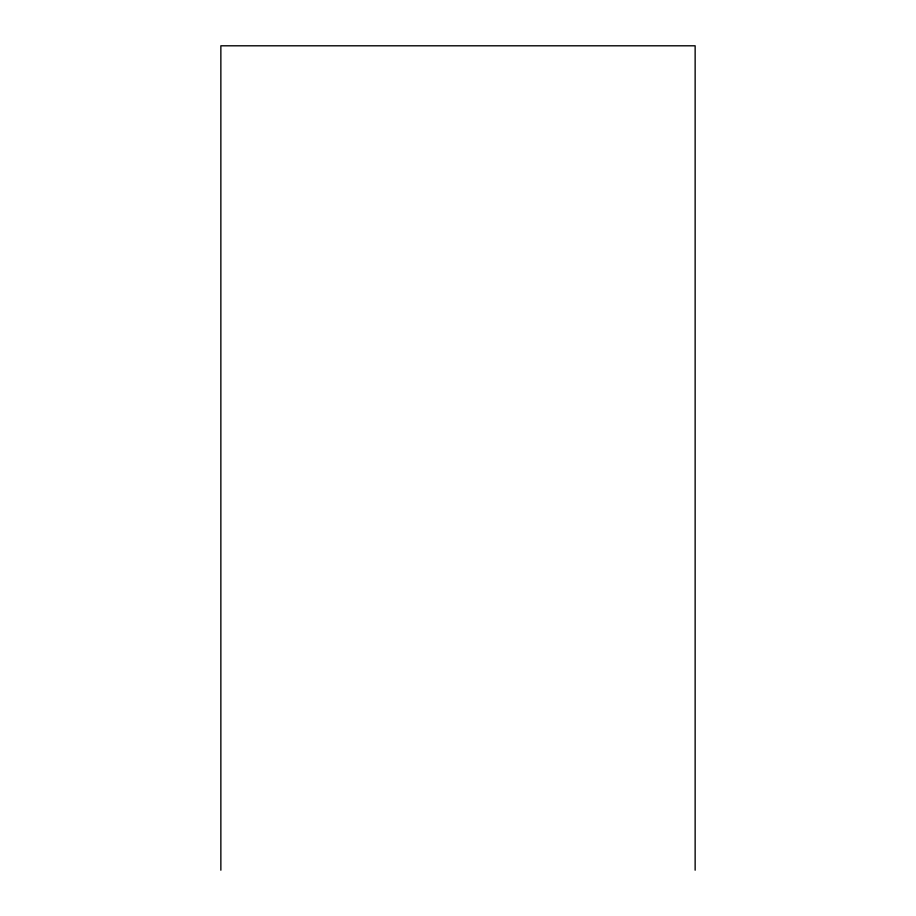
<?xml version="1.0" encoding="UTF-8"?>
<svg xmlns="http://www.w3.org/2000/svg" width="916" height="916" viewBox="0 0 916 916"><rect width="100%" height="100%" fill="white"/><g stroke="black" fill="none" stroke-linecap="round" stroke-linejoin="round"><path stroke-width="1.37" d="M695.141 870.2L695.141 45.8L220.859 45.8L220.859 870.2"/></g></svg>
